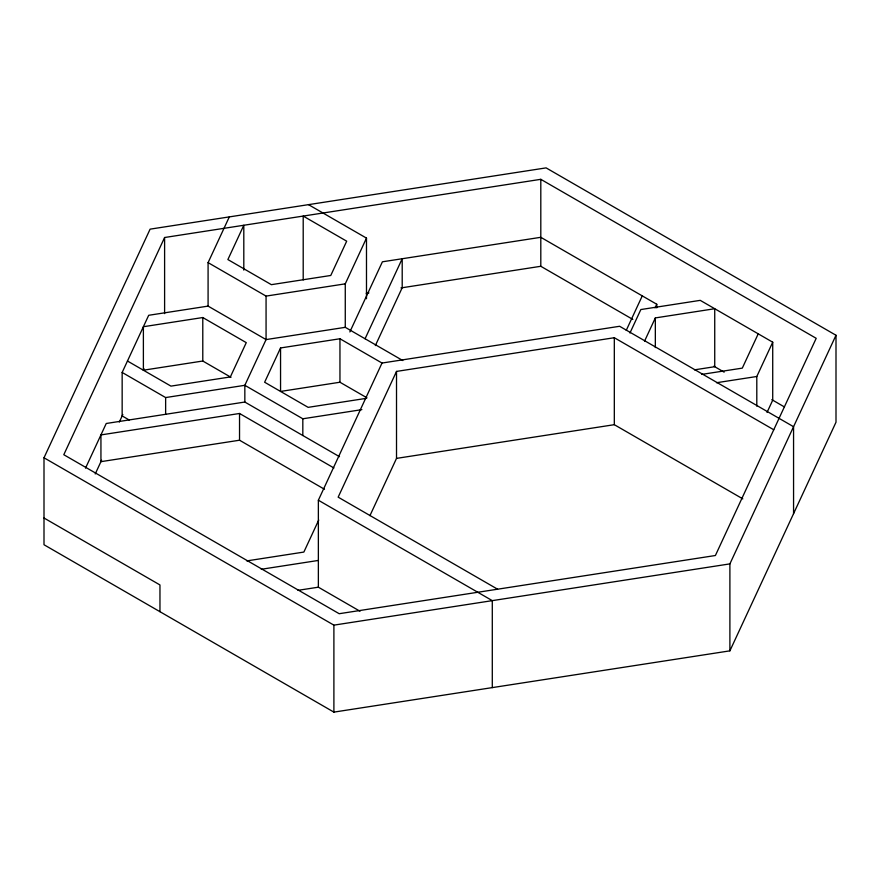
<?xml version="1.0" encoding="UTF-8"?>
<svg xmlns="http://www.w3.org/2000/svg" width="880" height="880" viewBox="0 0 880 880"><rect width="100%" height="100%" fill="white"/><g stroke="black" fill="none" stroke-linecap="round" stroke-linejoin="round"><path stroke-width="1.32" d="M44 457.776L150.106 229.152L546.106 167.882L836 335.258L836 422.224L729.894 650.848L333.894 712.118L44 544.742L44 457.776L333.894 625.141L729.894 563.882L836 335.258M164.604 237.512L63.8 454.718L339.196 613.712L715.396 555.511L816.2 338.316L540.804 179.322L164.604 237.512L164.604 313.61M129.206 420.002L122.155 415.932L122.155 372.449L148.687 315.293L208.087 306.108L266.068 339.581L345.268 327.327L402.82 360.558M85.514 468.149L106.238 423.489L244.838 402.039L339.504 456.698M95.227 473.968L101.596 460.229M119.317 422.059L122.826 414.502M230.989 377.311L202.785 361.02L143.385 370.205L144.045 368.786M208.087 306.108L208.087 262.625L229.306 216.898M382.272 363.187L339.955 338.756L280.555 347.952L264.638 382.239L308.132 407.352L366.179 398.365M345.268 327.327L345.268 283.844L366.487 238.117L308.506 204.644M349.855 331.936L382.404 261.8L540.804 237.303L656.755 304.249L656.755 307.868M365.068 338.756L402.204 258.742L402.204 287.727L375.353 345.587M359.997 611.226L318.362 587.191L318.362 500.225L382.019 363.044L619.619 326.282L793.562 426.712L793.562 513.678M318.714 520.069L303.864 552.068L246.796 560.901M773.762 429.77L614.317 337.722L396.517 371.415L338.162 497.156L497.596 589.204M369.941 515.647L396.517 458.381L396.517 371.415M626.263 330.341L642.268 295.878M629.948 333.025L640.838 309.551L700.238 300.355L772.717 342.199L772.717 400.18L767.03 412.434M655.05 307.923L656.755 304.249M644.534 341.187L655.336 317.922L714.736 308.726L714.736 366.707L694.485 369.842M758.219 333.839L742.302 368.126L701.8 374.396M756.8 406.164L756.8 376.497L772.717 342.199M208.087 262.625L266.068 296.098L345.268 283.844M127.468 361.02L170.951 386.122L230.351 376.937L246.268 342.639L202.785 317.537L143.385 326.722L143.385 370.205M366.201 293.293L368.907 292.875M400.961 287.925L540.804 266.288L632.83 319.418M122.155 372.449L165.638 397.562L244.838 385.308L302.819 418.781L361.889 409.64M366.993 397.848L339.955 382.239L280.555 391.435L280.555 347.952M333.916 467.962L239.536 413.479L100.936 434.918L100.936 461.659L239.536 440.22L324.478 489.258M716.529 382.723L756.8 376.497M396.517 458.381L614.317 424.688L742.819 498.872M261.283 569.272L318.362 560.439M297.979 590.337L318.362 587.191M713.834 366.19L724.141 372.141M771.815 399.663L784.465 406.967M318.362 500.225L492.294 600.644L492.294 687.61M44 518.001L159.962 584.947L159.962 611.688M729.894 563.882L729.894 650.848M655.336 317.922L655.336 347.578M614.317 337.722L614.317 424.688M540.804 179.322L540.804 266.288M366.487 238.117L366.487 298.727M339.955 338.756L339.955 382.239M333.894 625.141L333.894 712.118M303.204 279.939L303.204 216.073L346.687 241.186L330.77 275.473L271.37 284.669L227.887 259.556L243.804 225.269L243.804 270.105M302.819 418.781L302.819 435.512M266.068 296.098L266.068 339.581L244.838 385.308L244.838 402.039M239.536 413.479L239.536 440.22M202.785 317.537L202.785 361.02M165.638 397.562L165.638 414.293"/></g></svg>
